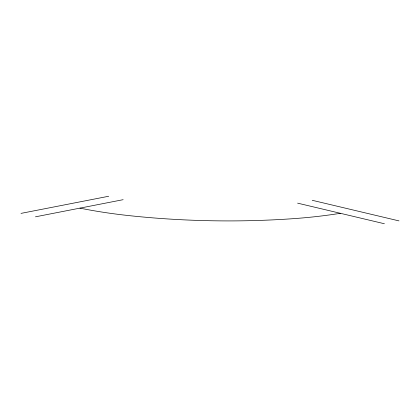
<?xml version="1.0" encoding="UTF-8"?>
<svg xmlns="http://www.w3.org/2000/svg" width="420" height="420" viewBox="0 0 420 420"><rect width="100%" height="100%" fill="white"/><g stroke="black" fill="none" stroke-linecap="round" stroke-linejoin="round"><path stroke-width="0.63" d="M21 213.386L108.68 196.256M35.464 216.82L123.144 199.684M312.218 200.293L399 220.894M297.607 203.149L384.389 223.745M340.373 213.302A234.995 88.032 1.1 0 1 292.556 218.72A355.016 132.993 1.1 0 1 127.444 215.444A234.995 88.032 1.1 0 1 79.931 208.131"/></g></svg>
